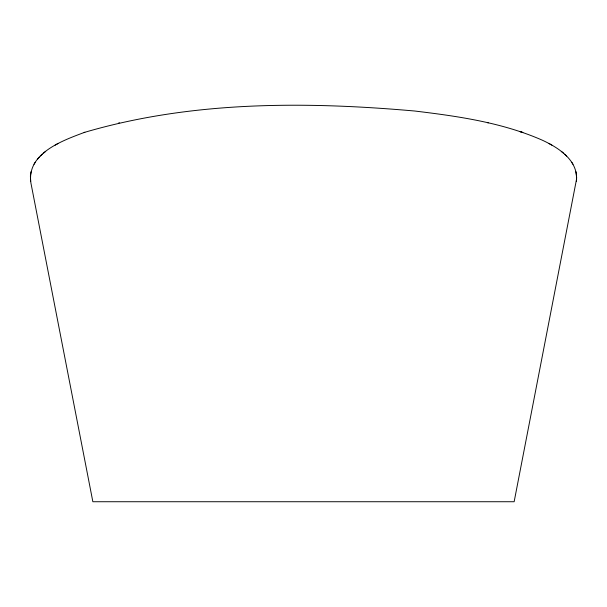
<?xml version="1.0" encoding="UTF-8"?>
<svg xmlns="http://www.w3.org/2000/svg" width="607" height="607" viewBox="0 0 607 607"><rect width="100%" height="100%" fill="white"/><g stroke="black" fill="none" stroke-linecap="round" stroke-linejoin="round"><path stroke-width="0.91" d="M576.354 181.432L576.589 178.989L514.144 501.731L92.856 501.731L30.911 182.965C26.518 153.199 62.931 140.46 84.821 132.258M576.582 179.315C577.401 159.641 558.061 147.501 542.377 140.225C502.133 122.508 458.004 116.233 414.695 111.013C304.653 101.293 190.917 101.02 84.13 132.485M31.04 171.72L30.403 175.962L30.654 181.432M35.244 162.259L34.007 164.285M37.619 159.072L39.227 157.251M42.247 154.277L40.396 156.045M45.715 151.386L43.613 153.085M57.908 143.578L55.176 145.103M118.767 122.88L119.374 122.743M487.618 122.743L488.233 122.88M522.862 132.485L519.827 131.476L522.179 132.258M551.824 145.103L549.085 143.578M563.387 153.078L561.293 151.386M566.012 155.483L566.604 156.045M564.753 154.277L565.337 154.838M572.978 164.285L571.741 162.259M575.944 171.728L576.65 178.094"/></g></svg>
